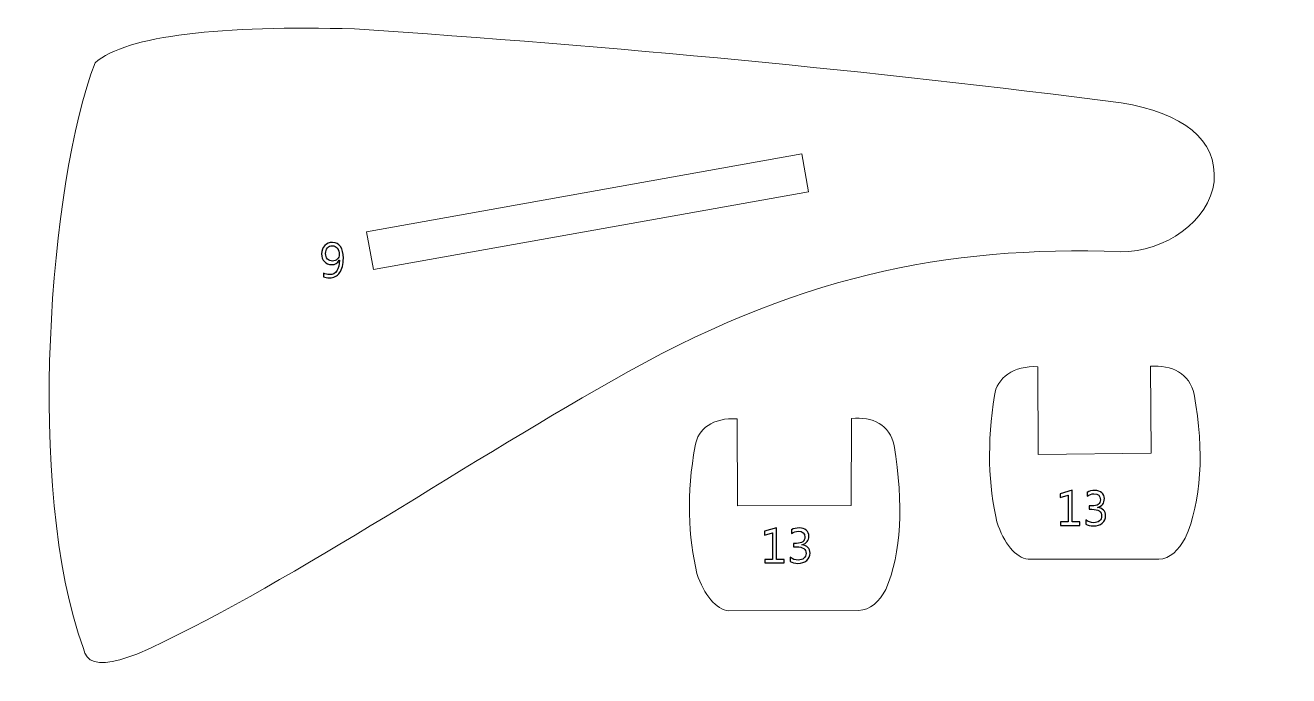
# Model space of a CAD drawing. Header units: centimetres. Extents: x -370 to 378, y -504 to 433.
# Drawn here: x -370.4 to -162.7, y 325.8 to 432.9 of the extents above; entities that cross this region are included whole.
import ezdxf

# ---------------------------------------------------------------- set-up
doc = ezdxf.new("R2010")
doc.units = ezdxf.units.CM
doc.header["$MEASUREMENT"] = 0
doc.layers.add('Camada 1', color=7, linetype='Continuous')
doc.layers.add('Camada 2', color=20, linetype='Continuous')

msp = doc.modelspace()

# ---------------------------------------------------------------- linework, layer by layer
at = {"layer": 'Camada 1', "lineweight": 9}
for points, knots in [([(-358.91, 426.7), (-353.71, 431.22), (-338.04, 432.86), (-316.25, 432.25), (-316.25, 432.25), (-273.51, 429.41), (-231.45, 425.4), (-190.25, 420.11), (-190.25, 420.11), (-180.1, 418.4), (-174.4, 414.14), (-174.98, 407.11), (-174.98, 407.11), (-175.77, 400.72), (-183.01, 395.49), (-190.37, 395.6), (-190.37, 395.6), (-219.25, 396.64), (-244.05, 391.55), (-274.03, 374.3), (-274.03, 374.3), (-299.4, 360), (-328.38, 340.07), (-352.05, 329.37), (-352.05, 329.37), (-352.05, 329.37), (-354.83, 328.46), (-354.83, 328.46), (-354.83, 328.46), (-358.38, 327.56), (-360.46, 328.02), (-360.84, 330.32), (-360.84, 330.32), (-370.39, 356.7), (-366.4, 407.22), (-358.91, 426.7)], [0, 0, 0, 0, 0.1, 0.1, 0.1, 0.1, 0.2, 0.2, 0.2, 0.2, 0.3, 0.3, 0.3, 0.3, 0.4, 0.4, 0.4, 0.4, 0.5, 0.5, 0.5, 0.5, 0.6, 0.6, 0.6, 0.6, 0.7, 0.7, 0.7, 0.7, 0.8, 0.8, 0.8, 0.8, 1, 1, 1, 1]), ([(-314.32, 398.88), (-314.32, 398.88), (-313.14, 392.66), (-313.14, 392.66), (-313.14, 392.66), (-313.14, 392.66), (-241.64, 405.47), (-241.64, 405.47), (-241.64, 405.47), (-241.64, 405.47), (-242.75, 411.69), (-242.75, 411.69), (-242.75, 411.69), (-242.75, 411.69), (-314.32, 398.88), (-314.32, 398.88)], [0, 0, 0, 0, 0.2, 0.2, 0.2, 0.2, 0.4, 0.4, 0.4, 0.4, 0.6, 0.6, 0.6, 0.6, 1, 1, 1, 1]), ([(-203.93, 376.68), (-203.93, 376.68), (-203.87, 362.24), (-203.87, 362.24), (-203.87, 362.24), (-203.87, 362.24), (-185.32, 362.46), (-185.32, 362.46), (-185.32, 362.46), (-185.32, 362.46), (-185.44, 376.75), (-185.44, 376.75), (-185.44, 376.75), (-181.93, 377.04), (-178.98, 375.57), (-178.25, 372.14), (-178.25, 372.14), (-176.59, 362.49), (-176.99, 354.6), (-179.74, 348.48), (-179.74, 348.48), (-180.81, 346.52), (-182.21, 345.05), (-184.08, 345.03), (-184.08, 345.03), (-184.08, 345.03), (-205.52, 345.02), (-205.52, 345.02), (-205.52, 345.02), (-207.57, 345.24), (-209.56, 347.64), (-210.66, 351.17), (-210.66, 351.17), (-212.1, 357.07), (-212.28, 364.21), (-211.09, 371.97), (-211.09, 371.97), (-210.65, 374.84), (-207.96, 376.89), (-203.93, 376.68)], [0, 0, 0, 0, 0.090909, 0.090909, 0.090909, 0.090909, 0.181818, 0.181818, 0.181818, 0.181818, 0.272727, 0.272727, 0.272727, 0.272727, 0.363636, 0.363636, 0.363636, 0.363636, 0.454545, 0.454545, 0.454545, 0.454545, 0.545455, 0.545455, 0.545455, 0.545455, 0.636364, 0.636364, 0.636364, 0.636364, 0.727273, 0.727273, 0.727273, 0.727273, 0.818182, 0.818182, 0.818182, 0.818182, 1, 1, 1, 1]), ([(-253.37, 368.12), (-253.37, 368.12), (-253.33, 353.8), (-253.33, 353.8), (-253.33, 353.8), (-253.33, 353.8), (-234.62, 353.86), (-234.62, 353.86), (-234.62, 353.86), (-234.62, 353.86), (-234.57, 368.19), (-234.57, 368.19), (-234.57, 368.19), (-231.09, 368.48), (-228.29, 367.15), (-227.56, 363.72), (-227.56, 363.72), (-225.97, 353.98), (-226.37, 346.1), (-228.93, 340.04), (-228.93, 340.04), (-229.99, 338.08), (-231.54, 336.6), (-233.4, 336.59), (-233.4, 336.59), (-233.4, 336.59), (-254.73, 336.51), (-254.73, 336.51), (-254.73, 336.51), (-256.77, 336.73), (-258.87, 339.14), (-259.97, 342.67), (-259.97, 342.67), (-261.39, 348.57), (-261.71, 355.87), (-260.28, 363.66), (-260.28, 363.66), (-259.83, 366.48), (-257.37, 368.33), (-253.37, 368.12)], [0, 0, 0, 0, 0.090909, 0.090909, 0.090909, 0.090909, 0.181818, 0.181818, 0.181818, 0.181818, 0.272727, 0.272727, 0.272727, 0.272727, 0.363636, 0.363636, 0.363636, 0.363636, 0.454545, 0.454545, 0.454545, 0.454545, 0.545455, 0.545455, 0.545455, 0.545455, 0.636364, 0.636364, 0.636364, 0.636364, 0.727273, 0.727273, 0.727273, 0.727273, 0.818182, 0.818182, 0.818182, 0.818182, 1, 1, 1, 1]), ([(216.72, 265.25), (216.72, 265.25), (230.12, 265.32), (230.12, 265.32), (230.12, 265.32), (230.12, 265.32), (230.1, 244.77), (230.1, 244.77), (230.1, 244.77), (230.1, 244.77), (236.36, 244.77), (236.36, 244.77), (236.36, 244.77), (236.36, 244.77), (236.37, 265.18), (236.37, 265.18), (236.37, 265.18), (236.37, 265.18), (256.21, 265.18), (256.21, 265.18), (256.21, 265.18), (256.21, 265.18), (256.21, 244.77), (256.21, 244.77), (256.21, 244.77), (256.21, 244.77), (262.44, 244.77), (262.44, 244.77), (262.44, 244.77), (262.44, 244.77), (262.45, 265.21), (262.45, 265.21), (262.45, 265.21), (262.45, 265.21), (282.35, 265.2), (282.35, 265.2), (282.35, 265.2), (282.35, 265.2), (282.3, 244.78), (282.3, 244.78), (282.3, 244.78), (282.3, 244.78), (288.63, 244.77), (288.63, 244.77), (288.63, 244.77), (288.63, 244.77), (288.65, 265.26), (288.65, 265.26), (288.65, 265.26), (288.65, 265.26), (308.48, 265.28), (308.48, 265.28), (308.48, 265.28), (308.48, 265.28), (308.48, 244.77), (308.48, 244.77), (308.48, 244.77), (308.48, 244.77), (314.69, 244.77), (314.69, 244.77), (314.69, 244.77), (314.69, 244.77), (314.79, 265.25), (314.79, 265.25), (314.79, 265.25), (314.79, 265.25), (334.83, 265.21), (334.83, 265.21), (334.83, 265.21), (334.83, 265.21), (334.89, 244.77), (334.89, 244.77), (334.89, 244.77), (334.89, 244.77), (341.06, 244.77), (341.06, 244.77), (341.06, 244.77), (341.06, 244.77), (341.09, 265.21), (341.09, 265.21), (341.09, 265.21), (341.09, 265.21), (366.92, 265.22), (366.92, 265.22), (366.92, 265.22), (366.92, 265.22), (366.97, 256.87), (366.97, 256.87), (366.97, 256.87), (366.97, 256.87), (360.75, 256.87), (360.75, 256.87), (360.75, 256.87), (360.75, 256.87), (360.75, 232.29), (360.75, 232.29), (360.75, 232.29), (360.75, 232.29), (366.96, 232.3), (366.96, 232.3), (366.96, 232.3), (366.96, 232.3), (366.96, 224.01), (366.96, 224.01), (366.96, 224.01), (366.96, 224.01), (210.2, 224.01), (210.2, 224.01), (210.2, 224.01), (210.2, 224.01), (210.19, 236.57), (210.19, 236.57), (210.19, 236.57), (210.19, 236.57), (189.14, 236.57), (189.14, 236.57), (189.14, 236.57), (185.92, 236.5), (184.44, 233.06), (184.41, 226.83), (184.41, 226.83), (184.67, 216.63), (178.68, 212.36), (173.82, 212.9), (173.82, 212.9), (173.82, 212.9), (176.7, 236.15), (176.7, 236.15), (176.7, 236.15), (176.7, 236.15), (170.54, 236.79), (170.54, 236.79), (170.54, 236.79), (170.54, 236.79), (168.49, 221.6), (168.49, 221.6), (168.49, 221.6), (168.49, 221.6), (4.29, 221.42), (4.29, 221.42), (4.29, 221.42), (4.29, 221.42), (4.29, 209.38), (4.29, 209.38), (4.29, 209.38), (4.29, 209.38), (-1.97, 209.37), (-1.97, 209.37), (-1.97, 209.37), (-1.97, 209.37), (-2.24, 168.07), (-2.24, 168.07), (-2.24, 168.07), (-2.24, 168.07), (-66.59, 160.86), (-66.59, 160.86), (-66.59, 160.86), (-66.59, 160.86), (-120.1, 160.89), (-120.1, 160.89), (-120.1, 160.89), (-122.91, 159.85), (-124.08, 157.5), (-123.29, 153.57), (-123.29, 153.57), (-123.29, 153.57), (-121.42, 147.7), (-121.42, 147.7), (-121.42, 147.7), (-119.66, 142.22), (-119.16, 139.07), (-123.56, 137.25), (-123.56, 137.25), (-123.56, 137.25), (-131.46, 134.3), (-131.46, 134.3), (-131.46, 134.3), (-142.33, 129.37), (-143.93, 118.84), (-139.19, 104.49), (-139.19, 104.49), (-136.72, 96.59), (-139.7, 91.08), (-144.31, 92.77), (-144.31, 92.77), (-144.31, 92.77), (-196.02, 110.18), (-196.02, 110.18), (-196.02, 110.18), (-194.83, 114.68), (-193.39, 119.17), (-191.72, 123.67), (-191.72, 123.67), (-191.72, 123.67), (-176.99, 117.36), (-176.99, 117.36), (-176.99, 117.36), (-176.99, 117.36), (-174.94, 123.3), (-174.94, 123.3), (-174.94, 123.3), (-174.94, 123.3), (-189.72, 129.6), (-189.72, 129.6), (-189.72, 129.6), (-187.47, 134.47), (-185.1, 139.22), (-182.61, 143.84), (-182.61, 143.84), (-182.61, 143.84), (-167.89, 135.79), (-167.89, 135.79), (-167.89, 135.79), (-167.89, 135.79), (-164.64, 141.09), (-164.64, 141.09), (-164.64, 141.09), (-164.64, 141.09), (-179.18, 149.21), (-179.18, 149.21), (-179.18, 149.21), (-176.8, 153.4), (-174.32, 157.38), (-171.69, 161.08), (-171.69, 161.08), (-171.69, 161.08), (-158.22, 152.02), (-158.22, 152.02), (-158.22, 152.02), (-158.22, 152.02), (-154.85, 157.14), (-154.85, 157.14), (-154.85, 157.14), (-154.85, 157.14), (-168.14, 166.2), (-168.14, 166.2), (-168.14, 166.2), (-165.27, 169.95), (-162.56, 173.78), (-160.03, 177.69), (-160.03, 177.69), (-160.03, 177.69), (-146.12, 169.01), (-146.12, 169.01), (-146.12, 169.01), (-146.12, 169.01), (-143.44, 174.44), (-143.44, 174.44), (-143.44, 174.44), (-143.44, 174.44), (-157.04, 183.25), (-157.04, 183.25), (-157.04, 183.25), (-151.69, 195.77), (-155.4, 206.05), (-170.3, 212.16), (-170.3, 212.16), (-196.33, 218.03), (-225.84, 215.09), (-252.77, 201.8), (-252.77, 201.8), (-272.12, 191.19), (-291.08, 177.8), (-311.37, 166), (-311.37, 166), (-321.66, 159.34), (-331.85, 153.37), (-342.74, 148.57), (-342.74, 148.57), (-346.86, 147.22), (-349.73, 146.71), (-351.28, 147.57), (-351.28, 147.57), (-360.97, 156.27), (-365.92, 177.16), (-365.13, 212.75), (-365.13, 212.75), (-363.04, 242.96), (-358.03, 262.69), (-349.49, 269.76), (-349.49, 269.76), (-341.69, 272.71), (-312.34, 273.16), (-268.24, 269.82), (-268.24, 269.82), (-238.22, 267.47), (-208.36, 264.64), (-178.6, 261.52), (-178.6, 261.52), (-161.15, 259.51), (-146.66, 274.84), (-133.66, 298.46), (-133.66, 298.46), (-137.93, 299.19), (-140.95, 302.51), (-141.33, 309.22), (-141.33, 309.22), (-141.25, 317.16), (-137.79, 321.12), (-131.21, 321.7), (-131.21, 321.7), (-128.46, 321.72), (-125.72, 321.69), (-122.98, 321.38), (-122.98, 321.38), (-119.25, 320.93), (-117.52, 322.57), (-117.64, 327.13), (-117.64, 327.13), (-117.64, 327.13), (-117.58, 336.15), (-117.58, 336.15), (-117.58, 336.15), (-117.58, 336.15), (-110.78, 336.15), (-110.78, 336.15), (-110.78, 336.15), (-110.78, 336.15), (-110.77, 349.14), (-110.77, 349.14), (-110.77, 349.14), (-110.77, 349.14), (-99.34, 349.13), (-99.34, 349.13), (-99.34, 349.13), (-99.34, 349.13), (-88.15, 362.88), (-88.15, 362.88), (-88.15, 362.88), (-88.15, 362.88), (-34.12, 362.87), (-34.12, 362.87), (-34.12, 362.87), (-34.12, 362.87), (-34.11, 340.51), (-34.11, 340.51), (-34.11, 340.51), (-34.11, 340.51), (-27.6, 340.51), (-27.6, 340.51), (-27.6, 340.51), (-27.6, 340.51), (-27.69, 325.72), (-27.69, 325.72), (-27.69, 325.72), (-27.87, 322.53), (-30.05, 321.13), (-33.36, 320.6), (-33.36, 320.6), (-33.36, 320.6), (-44.15, 320.59), (-44.15, 320.59), (-44.15, 320.59), (-44.15, 320.59), (-44.15, 311.19), (-44.15, 311.19), (-44.15, 311.19), (-44.15, 311.19), (-32.85, 311.19), (-32.85, 311.19), (-32.85, 311.19), (-18.57, 310.63), (-10.26, 308.44), (-6.27, 303.59), (-6.27, 303.59), (-3.71, 300.56), (-2.15, 297.2), (-2.03, 293.35), (-2.03, 293.35), (-2.03, 293.35), (-1.9, 274.86), (-1.9, 274.86), (-1.9, 274.86), (-1.9, 274.86), (4.41, 274.86), (4.41, 274.86), (4.41, 274.86), (4.41, 274.86), (4.43, 260.31), (4.43, 260.31), (4.43, 260.31), (4.43, 260.31), (175.04, 260.3), (175.04, 260.3), (175.04, 260.3), (175.04, 260.3), (175.02, 268.36), (175.02, 268.36), (175.02, 268.36), (179.18, 281.41), (183.27, 295.03), (187.51, 307.5), (187.51, 307.5), (189.37, 313.03), (192.54, 316.08), (197.01, 315.93), (197.01, 315.93), (202.87, 315.37), (206.19, 311.72), (207.98, 306.1), (207.98, 306.1), (211.36, 293.08), (213.79, 278.85), (216.72, 265.25)], [0, 0, 0, 0, 0.009804, 0.009804, 0.009804, 0.009804, 0.019608, 0.019608, 0.019608, 0.019608, 0.029412, 0.029412, 0.029412, 0.029412, 0.039216, 0.039216, 0.039216, 0.039216, 0.04902, 0.04902, 0.04902, 0.04902, 0.058824, 0.058824, 0.058824, 0.058824, 0.068627, 0.068627, 0.068627, 0.068627, 0.078431, 0.078431, 0.078431, 0.078431, 0.088235, 0.088235, 0.088235, 0.088235, 0.098039, 0.098039, 0.098039, 0.098039, 0.107843, 0.107843, 0.107843, 0.107843, 0.117647, 0.117647, 0.117647, 0.117647, 0.127451, 0.127451, 0.127451, 0.127451, 0.137255, 0.137255, 0.137255, 0.137255, 0.147059, 0.147059, 0.147059, 0.147059, 0.156863, 0.156863, 0.156863, 0.156863, 0.166667, 0.166667, 0.166667, 0.166667, 0.176471, 0.176471, 0.176471, 0.176471, 0.186275, 0.186275, 0.186275, 0.186275, 0.196078, 0.196078, 0.196078, 0.196078, 0.205882, 0.205882, 0.205882, 0.205882, 0.215686, 0.215686, 0.215686, 0.215686, 0.22549, 0.22549, 0.22549, 0.22549, 0.235294, 0.235294, 0.235294, 0.235294, 0.245098, 0.245098, 0.245098, 0.245098, 0.254902, 0.254902, 0.254902, 0.254902, 0.264706, 0.264706, 0.264706, 0.264706, 0.27451, 0.27451, 0.27451, 0.27451, 0.284314, 0.284314, 0.284314, 0.284314, 0.294118, 0.294118, 0.294118, 0.294118, 0.303922, 0.303922, 0.303922, 0.303922, 0.313725, 0.313725, 0.313725, 0.313726, 0.323529, 0.323529, 0.323529, 0.323529, 0.333333, 0.333333, 0.333333, 0.333333, 0.343137, 0.343137, 0.343137, 0.343137, 0.352941, 0.352941, 0.352941, 0.352941, 0.362745, 0.362745, 0.362745, 0.362745, 0.372549, 0.372549, 0.372549, 0.372549, 0.382353, 0.382353, 0.382353, 0.382353, 0.392157, 0.392157, 0.392157, 0.392157, 0.401961, 0.401961, 0.401961, 0.401961, 0.411765, 0.411765, 0.411765, 0.411765, 0.421569, 0.421569, 0.421569, 0.421569, 0.431373, 0.431373, 0.431373, 0.431373, 0.441176, 0.441176, 0.441176, 0.441176, 0.45098, 0.45098, 0.45098, 0.45098, 0.460784, 0.460784, 0.460784, 0.460784, 0.470588, 0.470588, 0.470588, 0.470588, 0.480392, 0.480392, 0.480392, 0.480392, 0.490196, 0.490196, 0.490196, 0.490196, 0.5, 0.5, 0.5, 0.5, 0.509804, 0.509804, 0.509804, 0.509804, 0.519608, 0.519608, 0.519608, 0.519608, 0.529412, 0.529412, 0.529412, 0.529412, 0.539216, 0.539216, 0.539216, 0.539216, 0.54902, 0.54902, 0.54902, 0.54902, 0.558824, 0.558824, 0.558824, 0.558824, 0.568627, 0.568627, 0.568627, 0.568627, 0.578431, 0.578431, 0.578431, 0.578431, 0.588235, 0.588235, 0.588235, 0.588235, 0.598039, 0.598039, 0.598039, 0.598039, 0.607843, 0.607843, 0.607843, 0.607843, 0.617647, 0.617647, 0.617647, 0.617647, 0.627451, 0.627451, 0.627451, 0.627451, 0.637255, 0.637255, 0.637255, 0.637255, 0.647059, 0.647059, 0.647059, 0.647059, 0.656863, 0.656863, 0.656863, 0.656863, 0.666667, 0.666667, 0.666667, 0.666667, 0.676471, 0.676471, 0.676471, 0.676471, 0.686275, 0.686275, 0.686275, 0.686275, 0.696078, 0.696078, 0.696078, 0.696078, 0.705882, 0.705882, 0.705882, 0.705882, 0.715686, 0.715686, 0.715686, 0.715686, 0.72549, 0.72549, 0.72549, 0.72549, 0.735294, 0.735294, 0.735294, 0.735294, 0.745098, 0.745098, 0.745098, 0.745098, 0.754902, 0.754902, 0.754902, 0.754902, 0.764706, 0.764706, 0.764706, 0.764706, 0.77451, 0.77451, 0.77451, 0.77451, 0.784314, 0.784314, 0.784314, 0.784314, 0.794118, 0.794118, 0.794118, 0.794118, 0.803922, 0.803922, 0.803922, 0.803922, 0.813725, 0.813725, 0.813725, 0.813726, 0.823529, 0.823529, 0.823529, 0.823529, 0.833333, 0.833333, 0.833333, 0.833333, 0.843137, 0.843137, 0.843137, 0.843137, 0.852941, 0.852941, 0.852941, 0.852941, 0.862745, 0.862745, 0.862745, 0.862745, 0.872549, 0.872549, 0.872549, 0.872549, 0.882353, 0.882353, 0.882353, 0.882353, 0.892157, 0.892157, 0.892157, 0.892157, 0.901961, 0.901961, 0.901961, 0.901961, 0.911765, 0.911765, 0.911765, 0.911765, 0.921569, 0.921569, 0.921569, 0.921569, 0.931373, 0.931373, 0.931373, 0.931373, 0.941176, 0.941176, 0.941176, 0.941176, 0.95098, 0.95098, 0.95098, 0.95098, 0.960784, 0.960784, 0.960784, 0.960784, 0.970588, 0.970588, 0.970588, 0.970588, 0.980392, 0.980392, 0.980392, 0.980392, 1, 1, 1, 1])]:
    msp.add_open_spline(points, degree=3, knots=knots, dxfattribs=at)
at = {"layer": 'Camada 2'}
for points, knots in [([(-321.38, 391.48), (-321.38, 391.48), (-321.38, 392.1), (-321.38, 392.1), (-321.38, 392.1), (-321.06, 391.92), (-320.73, 391.83), (-320.38, 391.83), (-320.38, 391.83), (-319.86, 391.83), (-319.47, 392.04), (-319.18, 392.45), (-319.18, 392.45), (-318.9, 392.86), (-318.75, 393.45), (-318.75, 394.21), (-318.75, 394.21), (-318.76, 394.21), (-318.76, 394.21), (-318.77, 394.21), (-318.77, 394.21), (-319.01, 393.72), (-319.43, 393.48), (-320.03, 393.48), (-320.03, 393.48), (-320.51, 393.48), (-320.91, 393.65), (-321.22, 393.97), (-321.22, 393.97), (-321.53, 394.3), (-321.68, 394.73), (-321.68, 395.24), (-321.68, 395.24), (-321.68, 395.79), (-321.51, 396.25), (-321.17, 396.6), (-321.17, 396.6), (-320.83, 396.95), (-320.4, 397.13), (-319.87, 397.13), (-319.87, 397.13), (-319.31, 397.13), (-318.88, 396.91), (-318.57, 396.47), (-318.57, 396.47), (-318.26, 396.03), (-318.1, 395.39), (-318.1, 394.55), (-318.1, 394.55), (-318.1, 393.5), (-318.3, 392.7), (-318.71, 392.14), (-318.71, 392.14), (-319.11, 391.57), (-319.67, 391.29), (-320.39, 391.29), (-320.39, 391.29), (-320.77, 391.29), (-321.1, 391.35), (-321.38, 391.48)], [0, 0, 0, 0, 0.0625, 0.0625, 0.0625, 0.0625, 0.125, 0.125, 0.125, 0.125, 0.1875, 0.1875, 0.1875, 0.1875, 0.25, 0.25, 0.25, 0.25, 0.3125, 0.3125, 0.3125, 0.3125, 0.375, 0.375, 0.375, 0.375, 0.4375, 0.4375, 0.4375, 0.4375, 0.5, 0.5, 0.5, 0.5, 0.5625, 0.5625, 0.5625, 0.5625, 0.625, 0.625, 0.625, 0.625, 0.6875, 0.6875, 0.6875, 0.6875, 0.75, 0.75, 0.75, 0.75, 0.8125, 0.8125, 0.8125, 0.8125, 0.875, 0.875, 0.875, 0.875, 1, 1, 1, 1]), ([(-319.93, 396.58), (-320.24, 396.58), (-320.5, 396.46), (-320.71, 396.23), (-320.71, 396.23), (-320.92, 395.99), (-321.02, 395.69), (-321.02, 395.33), (-321.02, 395.33), (-321.02, 394.93), (-320.92, 394.62), (-320.71, 394.4), (-320.71, 394.4), (-320.51, 394.17), (-320.23, 394.06), (-319.88, 394.06), (-319.88, 394.06), (-319.58, 394.06), (-319.32, 394.16), (-319.11, 394.37), (-319.11, 394.37), (-318.9, 394.57), (-318.79, 394.83), (-318.79, 395.13), (-318.79, 395.13), (-318.79, 395.55), (-318.9, 395.9), (-319.11, 396.17), (-319.11, 396.17), (-319.32, 396.44), (-319.59, 396.58), (-319.93, 396.58)], [0, 0, 0, 0, 0.111111, 0.111111, 0.111111, 0.111111, 0.222222, 0.222222, 0.222222, 0.222222, 0.333333, 0.333333, 0.333333, 0.333333, 0.444444, 0.444444, 0.444444, 0.444444, 0.555556, 0.555556, 0.555556, 0.555556, 0.666667, 0.666667, 0.666667, 0.666667, 0.777778, 0.777778, 0.777778, 0.777778, 1, 1, 1, 1]), ([(-197.05, 350.58), (-197.05, 350.58), (-200.24, 350.58), (-200.24, 350.58), (-200.24, 350.58), (-200.24, 350.58), (-200.24, 351.15), (-200.24, 351.15), (-200.24, 351.15), (-200.24, 351.15), (-198.97, 351.15), (-198.97, 351.15), (-198.97, 351.15), (-198.97, 351.15), (-198.97, 355.54), (-198.97, 355.54), (-198.97, 355.54), (-198.97, 355.54), (-200.27, 355.15), (-200.27, 355.15), (-200.27, 355.15), (-200.27, 355.15), (-200.27, 355.76), (-200.27, 355.76), (-200.27, 355.76), (-200.27, 355.76), (-198.32, 356.36), (-198.32, 356.36), (-198.32, 356.36), (-198.32, 356.36), (-198.32, 351.15), (-198.32, 351.15), (-198.32, 351.15), (-198.32, 351.15), (-197.05, 351.15), (-197.05, 351.15), (-197.05, 351.15), (-197.05, 351.15), (-197.05, 350.58), (-197.05, 350.58)], [0, 0, 0, 0, 0.090909, 0.090909, 0.090909, 0.090909, 0.181818, 0.181818, 0.181818, 0.181818, 0.272727, 0.272727, 0.272727, 0.272727, 0.363636, 0.363636, 0.363636, 0.363636, 0.454545, 0.454545, 0.454545, 0.454545, 0.545455, 0.545455, 0.545455, 0.545455, 0.636364, 0.636364, 0.636364, 0.636364, 0.727273, 0.727273, 0.727273, 0.727273, 0.818182, 0.818182, 0.818182, 0.818182, 1, 1, 1, 1]), ([(-196.07, 350.79), (-196.07, 350.79), (-196.07, 351.48), (-196.07, 351.48), (-196.07, 351.48), (-195.68, 351.18), (-195.25, 351.02), (-194.76, 351.02), (-194.76, 351.02), (-194.37, 351.02), (-194.05, 351.12), (-193.82, 351.32), (-193.82, 351.32), (-193.58, 351.52), (-193.46, 351.78), (-193.46, 352.12), (-193.46, 352.12), (-193.46, 352.86), (-193.99, 353.23), (-195.04, 353.23), (-195.04, 353.23), (-195.04, 353.23), (-195.51, 353.23), (-195.51, 353.23), (-195.51, 353.23), (-195.51, 353.23), (-195.51, 353.77), (-195.51, 353.77), (-195.51, 353.77), (-195.51, 353.77), (-195.06, 353.77), (-195.06, 353.77), (-195.06, 353.77), (-194.12, 353.77), (-193.66, 354.12), (-193.66, 354.81), (-193.66, 354.81), (-193.66, 355.45), (-194.01, 355.77), (-194.73, 355.77), (-194.73, 355.77), (-195.12, 355.77), (-195.5, 355.64), (-195.85, 355.37), (-195.85, 355.37), (-195.85, 355.37), (-195.85, 356), (-195.85, 356), (-195.85, 356), (-195.49, 356.22), (-195.06, 356.32), (-194.57, 356.32), (-194.57, 356.32), (-194.09, 356.32), (-193.71, 356.2), (-193.42, 355.95), (-193.42, 355.95), (-193.14, 355.69), (-193, 355.37), (-193, 354.98), (-193, 354.98), (-193, 354.23), (-193.37, 353.75), (-194.13, 353.54), (-194.13, 353.54), (-194.13, 353.54), (-194.13, 353.53), (-194.13, 353.53), (-194.13, 353.53), (-193.73, 353.49), (-193.4, 353.34), (-193.16, 353.1), (-193.16, 353.1), (-192.92, 352.85), (-192.8, 352.55), (-192.8, 352.18), (-192.8, 352.18), (-192.8, 351.67), (-192.99, 351.26), (-193.35, 350.95), (-193.35, 350.95), (-193.71, 350.64), (-194.19, 350.48), (-194.79, 350.48), (-194.79, 350.48), (-195.33, 350.48), (-195.75, 350.59), (-196.07, 350.79)], [0, 0, 0, 0, 0.043478, 0.043478, 0.043478, 0.043478, 0.086957, 0.086957, 0.086957, 0.086957, 0.130435, 0.130435, 0.130435, 0.130435, 0.173913, 0.173913, 0.173913, 0.173913, 0.217391, 0.217391, 0.217391, 0.217391, 0.26087, 0.26087, 0.26087, 0.26087, 0.304348, 0.304348, 0.304348, 0.304348, 0.347826, 0.347826, 0.347826, 0.347826, 0.391304, 0.391304, 0.391304, 0.391304, 0.434783, 0.434783, 0.434783, 0.434783, 0.478261, 0.478261, 0.478261, 0.478261, 0.521739, 0.521739, 0.521739, 0.521739, 0.565217, 0.565217, 0.565217, 0.565217, 0.608696, 0.608696, 0.608696, 0.608696, 0.652174, 0.652174, 0.652174, 0.652174, 0.695652, 0.695652, 0.695652, 0.695652, 0.73913, 0.73913, 0.73913, 0.73913, 0.782609, 0.782609, 0.782609, 0.782609, 0.826087, 0.826087, 0.826087, 0.826087, 0.869565, 0.869565, 0.869565, 0.869565, 0.913043, 0.913043, 0.913043, 0.913043, 1, 1, 1, 1]), ([(-245.62, 344.43), (-245.62, 344.43), (-248.82, 344.43), (-248.82, 344.43), (-248.82, 344.43), (-248.82, 344.43), (-248.82, 344.99), (-248.82, 344.99), (-248.82, 344.99), (-248.82, 344.99), (-247.54, 344.99), (-247.54, 344.99), (-247.54, 344.99), (-247.54, 344.99), (-247.54, 349.38), (-247.54, 349.38), (-247.54, 349.38), (-247.54, 349.38), (-248.85, 348.99), (-248.85, 348.99), (-248.85, 348.99), (-248.85, 348.99), (-248.85, 349.61), (-248.85, 349.61), (-248.85, 349.61), (-248.85, 349.61), (-246.9, 350.2), (-246.9, 350.2), (-246.9, 350.2), (-246.9, 350.2), (-246.9, 344.99), (-246.9, 344.99), (-246.9, 344.99), (-246.9, 344.99), (-245.62, 344.99), (-245.62, 344.99), (-245.62, 344.99), (-245.62, 344.99), (-245.62, 344.43), (-245.62, 344.43)], [0, 0, 0, 0, 0.090909, 0.090909, 0.090909, 0.090909, 0.181818, 0.181818, 0.181818, 0.181818, 0.272727, 0.272727, 0.272727, 0.272727, 0.363636, 0.363636, 0.363636, 0.363636, 0.454545, 0.454545, 0.454545, 0.454545, 0.545455, 0.545455, 0.545455, 0.545455, 0.636364, 0.636364, 0.636364, 0.636364, 0.727273, 0.727273, 0.727273, 0.727273, 0.818182, 0.818182, 0.818182, 0.818182, 1, 1, 1, 1]), ([(-244.65, 344.64), (-244.65, 344.64), (-244.65, 345.33), (-244.65, 345.33), (-244.65, 345.33), (-244.26, 345.02), (-243.82, 344.87), (-243.34, 344.87), (-243.34, 344.87), (-242.94, 344.87), (-242.63, 344.97), (-242.39, 345.17), (-242.39, 345.17), (-242.16, 345.36), (-242.04, 345.63), (-242.04, 345.96), (-242.04, 345.96), (-242.04, 346.7), (-242.57, 347.07), (-243.61, 347.07), (-243.61, 347.07), (-243.61, 347.07), (-244.08, 347.07), (-244.08, 347.07), (-244.08, 347.07), (-244.08, 347.07), (-244.08, 347.62), (-244.08, 347.62), (-244.08, 347.62), (-244.08, 347.62), (-243.64, 347.62), (-243.64, 347.62), (-243.64, 347.62), (-242.7, 347.62), (-242.24, 347.97), (-242.24, 348.66), (-242.24, 348.66), (-242.24, 349.3), (-242.59, 349.62), (-243.3, 349.62), (-243.3, 349.62), (-243.7, 349.62), (-244.08, 349.49), (-244.43, 349.22), (-244.43, 349.22), (-244.43, 349.22), (-244.43, 349.85), (-244.43, 349.85), (-244.43, 349.85), (-244.07, 350.06), (-243.64, 350.17), (-243.14, 350.17), (-243.14, 350.17), (-242.67, 350.17), (-242.29, 350.04), (-242, 349.79), (-242, 349.79), (-241.72, 349.54), (-241.57, 349.22), (-241.57, 348.82), (-241.57, 348.82), (-241.57, 348.08), (-241.95, 347.6), (-242.71, 347.39), (-242.71, 347.39), (-242.71, 347.39), (-242.71, 347.37), (-242.71, 347.37), (-242.71, 347.37), (-242.3, 347.33), (-241.98, 347.19), (-241.74, 346.95), (-241.74, 346.95), (-241.5, 346.7), (-241.38, 346.39), (-241.38, 346.03), (-241.38, 346.03), (-241.38, 345.52), (-241.56, 345.11), (-241.93, 344.8), (-241.93, 344.8), (-242.29, 344.49), (-242.77, 344.33), (-243.37, 344.33), (-243.37, 344.33), (-243.9, 344.33), (-244.33, 344.43), (-244.65, 344.64)], [0, 0, 0, 0, 0.043478, 0.043478, 0.043478, 0.043478, 0.086957, 0.086957, 0.086957, 0.086957, 0.130435, 0.130435, 0.130435, 0.130435, 0.173913, 0.173913, 0.173913, 0.173913, 0.217391, 0.217391, 0.217391, 0.217391, 0.26087, 0.26087, 0.26087, 0.26087, 0.304348, 0.304348, 0.304348, 0.304348, 0.347826, 0.347826, 0.347826, 0.347826, 0.391304, 0.391304, 0.391304, 0.391304, 0.434783, 0.434783, 0.434783, 0.434783, 0.478261, 0.478261, 0.478261, 0.478261, 0.521739, 0.521739, 0.521739, 0.521739, 0.565217, 0.565217, 0.565217, 0.565217, 0.608696, 0.608696, 0.608696, 0.608696, 0.652174, 0.652174, 0.652174, 0.652174, 0.695652, 0.695652, 0.695652, 0.695652, 0.73913, 0.73913, 0.73913, 0.73913, 0.782609, 0.782609, 0.782609, 0.782609, 0.826087, 0.826087, 0.826087, 0.826087, 0.869565, 0.869565, 0.869565, 0.869565, 0.913043, 0.913043, 0.913043, 0.913043, 1, 1, 1, 1])]:
    msp.add_open_spline(points, degree=3, knots=knots, dxfattribs=at)
at = {"layer": 'Camada 2', "lineweight": 9}
for points, knots in [([(-321.38, 391.48), (-321.38, 391.48), (-321.38, 392.1), (-321.38, 392.1), (-321.38, 392.1), (-321.06, 391.92), (-320.73, 391.83), (-320.38, 391.83), (-320.38, 391.83), (-319.86, 391.83), (-319.47, 392.04), (-319.18, 392.45), (-319.18, 392.45), (-318.9, 392.86), (-318.75, 393.45), (-318.75, 394.21), (-318.75, 394.21), (-318.76, 394.21), (-318.76, 394.21), (-318.77, 394.21), (-318.77, 394.21), (-319.01, 393.72), (-319.43, 393.48), (-320.03, 393.48), (-320.03, 393.48), (-320.51, 393.48), (-320.91, 393.65), (-321.22, 393.97), (-321.22, 393.97), (-321.53, 394.3), (-321.68, 394.73), (-321.68, 395.24), (-321.68, 395.24), (-321.68, 395.79), (-321.51, 396.25), (-321.17, 396.6), (-321.17, 396.6), (-320.83, 396.95), (-320.4, 397.13), (-319.87, 397.13), (-319.87, 397.13), (-319.31, 397.13), (-318.88, 396.91), (-318.57, 396.47), (-318.57, 396.47), (-318.26, 396.03), (-318.1, 395.39), (-318.1, 394.55), (-318.1, 394.55), (-318.1, 393.5), (-318.3, 392.7), (-318.71, 392.14), (-318.71, 392.14), (-319.11, 391.57), (-319.67, 391.29), (-320.39, 391.29), (-320.39, 391.29), (-320.77, 391.29), (-321.1, 391.35), (-321.38, 391.48)], [0, 0, 0, 0, 0.0625, 0.0625, 0.0625, 0.0625, 0.125, 0.125, 0.125, 0.125, 0.1875, 0.1875, 0.1875, 0.1875, 0.25, 0.25, 0.25, 0.25, 0.3125, 0.3125, 0.3125, 0.3125, 0.375, 0.375, 0.375, 0.375, 0.4375, 0.4375, 0.4375, 0.4375, 0.5, 0.5, 0.5, 0.5, 0.5625, 0.5625, 0.5625, 0.5625, 0.625, 0.625, 0.625, 0.625, 0.6875, 0.6875, 0.6875, 0.6875, 0.75, 0.75, 0.75, 0.75, 0.8125, 0.8125, 0.8125, 0.8125, 0.875, 0.875, 0.875, 0.875, 1, 1, 1, 1]), ([(-319.93, 396.58), (-320.24, 396.58), (-320.5, 396.46), (-320.71, 396.23), (-320.71, 396.23), (-320.92, 395.99), (-321.02, 395.69), (-321.02, 395.33), (-321.02, 395.33), (-321.02, 394.93), (-320.92, 394.62), (-320.71, 394.4), (-320.71, 394.4), (-320.51, 394.17), (-320.23, 394.06), (-319.88, 394.06), (-319.88, 394.06), (-319.58, 394.06), (-319.32, 394.16), (-319.11, 394.37), (-319.11, 394.37), (-318.9, 394.57), (-318.79, 394.83), (-318.79, 395.13), (-318.79, 395.13), (-318.79, 395.55), (-318.9, 395.9), (-319.11, 396.17), (-319.11, 396.17), (-319.32, 396.44), (-319.59, 396.58), (-319.93, 396.58)], [0, 0, 0, 0, 0.111111, 0.111111, 0.111111, 0.111111, 0.222222, 0.222222, 0.222222, 0.222222, 0.333333, 0.333333, 0.333333, 0.333333, 0.444444, 0.444444, 0.444444, 0.444444, 0.555556, 0.555556, 0.555556, 0.555556, 0.666667, 0.666667, 0.666667, 0.666667, 0.777778, 0.777778, 0.777778, 0.777778, 1, 1, 1, 1]), ([(-197.05, 350.58), (-197.05, 350.58), (-200.24, 350.58), (-200.24, 350.58), (-200.24, 350.58), (-200.24, 350.58), (-200.24, 351.15), (-200.24, 351.15), (-200.24, 351.15), (-200.24, 351.15), (-198.97, 351.15), (-198.97, 351.15), (-198.97, 351.15), (-198.97, 351.15), (-198.97, 355.54), (-198.97, 355.54), (-198.97, 355.54), (-198.97, 355.54), (-200.27, 355.15), (-200.27, 355.15), (-200.27, 355.15), (-200.27, 355.15), (-200.27, 355.76), (-200.27, 355.76), (-200.27, 355.76), (-200.27, 355.76), (-198.32, 356.36), (-198.32, 356.36), (-198.32, 356.36), (-198.32, 356.36), (-198.32, 351.15), (-198.32, 351.15), (-198.32, 351.15), (-198.32, 351.15), (-197.05, 351.15), (-197.05, 351.15), (-197.05, 351.15), (-197.05, 351.15), (-197.05, 350.58), (-197.05, 350.58)], [0, 0, 0, 0, 0.090909, 0.090909, 0.090909, 0.090909, 0.181818, 0.181818, 0.181818, 0.181818, 0.272727, 0.272727, 0.272727, 0.272727, 0.363636, 0.363636, 0.363636, 0.363636, 0.454545, 0.454545, 0.454545, 0.454545, 0.545455, 0.545455, 0.545455, 0.545455, 0.636364, 0.636364, 0.636364, 0.636364, 0.727273, 0.727273, 0.727273, 0.727273, 0.818182, 0.818182, 0.818182, 0.818182, 1, 1, 1, 1]), ([(-196.07, 350.79), (-196.07, 350.79), (-196.07, 351.48), (-196.07, 351.48), (-196.07, 351.48), (-195.68, 351.18), (-195.25, 351.02), (-194.76, 351.02), (-194.76, 351.02), (-194.37, 351.02), (-194.05, 351.12), (-193.82, 351.32), (-193.82, 351.32), (-193.58, 351.52), (-193.46, 351.78), (-193.46, 352.12), (-193.46, 352.12), (-193.46, 352.86), (-193.99, 353.23), (-195.04, 353.23), (-195.04, 353.23), (-195.04, 353.23), (-195.51, 353.23), (-195.51, 353.23), (-195.51, 353.23), (-195.51, 353.23), (-195.51, 353.77), (-195.51, 353.77), (-195.51, 353.77), (-195.51, 353.77), (-195.06, 353.77), (-195.06, 353.77), (-195.06, 353.77), (-194.12, 353.77), (-193.66, 354.12), (-193.66, 354.81), (-193.66, 354.81), (-193.66, 355.45), (-194.01, 355.77), (-194.73, 355.77), (-194.73, 355.77), (-195.12, 355.77), (-195.5, 355.64), (-195.85, 355.37), (-195.85, 355.37), (-195.85, 355.37), (-195.85, 356), (-195.85, 356), (-195.85, 356), (-195.49, 356.22), (-195.06, 356.32), (-194.57, 356.32), (-194.57, 356.32), (-194.09, 356.32), (-193.71, 356.2), (-193.42, 355.95), (-193.42, 355.95), (-193.14, 355.69), (-193, 355.37), (-193, 354.98), (-193, 354.98), (-193, 354.23), (-193.37, 353.75), (-194.13, 353.54), (-194.13, 353.54), (-194.13, 353.54), (-194.13, 353.53), (-194.13, 353.53), (-194.13, 353.53), (-193.73, 353.49), (-193.4, 353.34), (-193.16, 353.1), (-193.16, 353.1), (-192.92, 352.85), (-192.8, 352.55), (-192.8, 352.18), (-192.8, 352.18), (-192.8, 351.67), (-192.99, 351.26), (-193.35, 350.95), (-193.35, 350.95), (-193.71, 350.64), (-194.19, 350.48), (-194.79, 350.48), (-194.79, 350.48), (-195.33, 350.48), (-195.75, 350.59), (-196.07, 350.79)], [0, 0, 0, 0, 0.043478, 0.043478, 0.043478, 0.043478, 0.086957, 0.086957, 0.086957, 0.086957, 0.130435, 0.130435, 0.130435, 0.130435, 0.173913, 0.173913, 0.173913, 0.173913, 0.217391, 0.217391, 0.217391, 0.217391, 0.26087, 0.26087, 0.26087, 0.26087, 0.304348, 0.304348, 0.304348, 0.304348, 0.347826, 0.347826, 0.347826, 0.347826, 0.391304, 0.391304, 0.391304, 0.391304, 0.434783, 0.434783, 0.434783, 0.434783, 0.478261, 0.478261, 0.478261, 0.478261, 0.521739, 0.521739, 0.521739, 0.521739, 0.565217, 0.565217, 0.565217, 0.565217, 0.608696, 0.608696, 0.608696, 0.608696, 0.652174, 0.652174, 0.652174, 0.652174, 0.695652, 0.695652, 0.695652, 0.695652, 0.73913, 0.73913, 0.73913, 0.73913, 0.782609, 0.782609, 0.782609, 0.782609, 0.826087, 0.826087, 0.826087, 0.826087, 0.869565, 0.869565, 0.869565, 0.869565, 0.913043, 0.913043, 0.913043, 0.913043, 1, 1, 1, 1]), ([(-245.62, 344.43), (-245.62, 344.43), (-248.82, 344.43), (-248.82, 344.43), (-248.82, 344.43), (-248.82, 344.43), (-248.82, 344.99), (-248.82, 344.99), (-248.82, 344.99), (-248.82, 344.99), (-247.54, 344.99), (-247.54, 344.99), (-247.54, 344.99), (-247.54, 344.99), (-247.54, 349.38), (-247.54, 349.38), (-247.54, 349.38), (-247.54, 349.38), (-248.85, 348.99), (-248.85, 348.99), (-248.85, 348.99), (-248.85, 348.99), (-248.85, 349.61), (-248.85, 349.61), (-248.85, 349.61), (-248.85, 349.61), (-246.9, 350.2), (-246.9, 350.2), (-246.9, 350.2), (-246.9, 350.2), (-246.9, 344.99), (-246.9, 344.99), (-246.9, 344.99), (-246.9, 344.99), (-245.62, 344.99), (-245.62, 344.99), (-245.62, 344.99), (-245.62, 344.99), (-245.62, 344.43), (-245.62, 344.43)], [0, 0, 0, 0, 0.090909, 0.090909, 0.090909, 0.090909, 0.181818, 0.181818, 0.181818, 0.181818, 0.272727, 0.272727, 0.272727, 0.272727, 0.363636, 0.363636, 0.363636, 0.363636, 0.454545, 0.454545, 0.454545, 0.454545, 0.545455, 0.545455, 0.545455, 0.545455, 0.636364, 0.636364, 0.636364, 0.636364, 0.727273, 0.727273, 0.727273, 0.727273, 0.818182, 0.818182, 0.818182, 0.818182, 1, 1, 1, 1]), ([(-244.65, 344.64), (-244.65, 344.64), (-244.65, 345.33), (-244.65, 345.33), (-244.65, 345.33), (-244.26, 345.02), (-243.82, 344.87), (-243.34, 344.87), (-243.34, 344.87), (-242.94, 344.87), (-242.63, 344.97), (-242.39, 345.17), (-242.39, 345.17), (-242.16, 345.36), (-242.04, 345.63), (-242.04, 345.96), (-242.04, 345.96), (-242.04, 346.7), (-242.57, 347.07), (-243.61, 347.07), (-243.61, 347.07), (-243.61, 347.07), (-244.08, 347.07), (-244.08, 347.07), (-244.08, 347.07), (-244.08, 347.07), (-244.08, 347.62), (-244.08, 347.62), (-244.08, 347.62), (-244.08, 347.62), (-243.64, 347.62), (-243.64, 347.62), (-243.64, 347.62), (-242.7, 347.62), (-242.24, 347.97), (-242.24, 348.66), (-242.24, 348.66), (-242.24, 349.3), (-242.59, 349.62), (-243.3, 349.62), (-243.3, 349.62), (-243.7, 349.62), (-244.08, 349.49), (-244.43, 349.22), (-244.43, 349.22), (-244.43, 349.22), (-244.43, 349.85), (-244.43, 349.85), (-244.43, 349.85), (-244.07, 350.06), (-243.64, 350.17), (-243.14, 350.17), (-243.14, 350.17), (-242.67, 350.17), (-242.29, 350.04), (-242, 349.79), (-242, 349.79), (-241.72, 349.54), (-241.57, 349.22), (-241.57, 348.82), (-241.57, 348.82), (-241.57, 348.08), (-241.95, 347.6), (-242.71, 347.39), (-242.71, 347.39), (-242.71, 347.39), (-242.71, 347.37), (-242.71, 347.37), (-242.71, 347.37), (-242.3, 347.33), (-241.98, 347.19), (-241.74, 346.95), (-241.74, 346.95), (-241.5, 346.7), (-241.38, 346.39), (-241.38, 346.03), (-241.38, 346.03), (-241.38, 345.52), (-241.56, 345.11), (-241.93, 344.8), (-241.93, 344.8), (-242.29, 344.49), (-242.77, 344.33), (-243.37, 344.33), (-243.37, 344.33), (-243.9, 344.33), (-244.33, 344.43), (-244.65, 344.64)], [0, 0, 0, 0, 0.043478, 0.043478, 0.043478, 0.043478, 0.086957, 0.086957, 0.086957, 0.086957, 0.130435, 0.130435, 0.130435, 0.130435, 0.173913, 0.173913, 0.173913, 0.173913, 0.217391, 0.217391, 0.217391, 0.217391, 0.26087, 0.26087, 0.26087, 0.26087, 0.304348, 0.304348, 0.304348, 0.304348, 0.347826, 0.347826, 0.347826, 0.347826, 0.391304, 0.391304, 0.391304, 0.391304, 0.434783, 0.434783, 0.434783, 0.434783, 0.478261, 0.478261, 0.478261, 0.478261, 0.521739, 0.521739, 0.521739, 0.521739, 0.565217, 0.565217, 0.565217, 0.565217, 0.608696, 0.608696, 0.608696, 0.608696, 0.652174, 0.652174, 0.652174, 0.652174, 0.695652, 0.695652, 0.695652, 0.695652, 0.73913, 0.73913, 0.73913, 0.73913, 0.782609, 0.782609, 0.782609, 0.782609, 0.826087, 0.826087, 0.826087, 0.826087, 0.869565, 0.869565, 0.869565, 0.869565, 0.913043, 0.913043, 0.913043, 0.913043, 1, 1, 1, 1])]:
    msp.add_open_spline(points, degree=3, knots=knots, dxfattribs=at)

doc.saveas('drawing.dxf')
